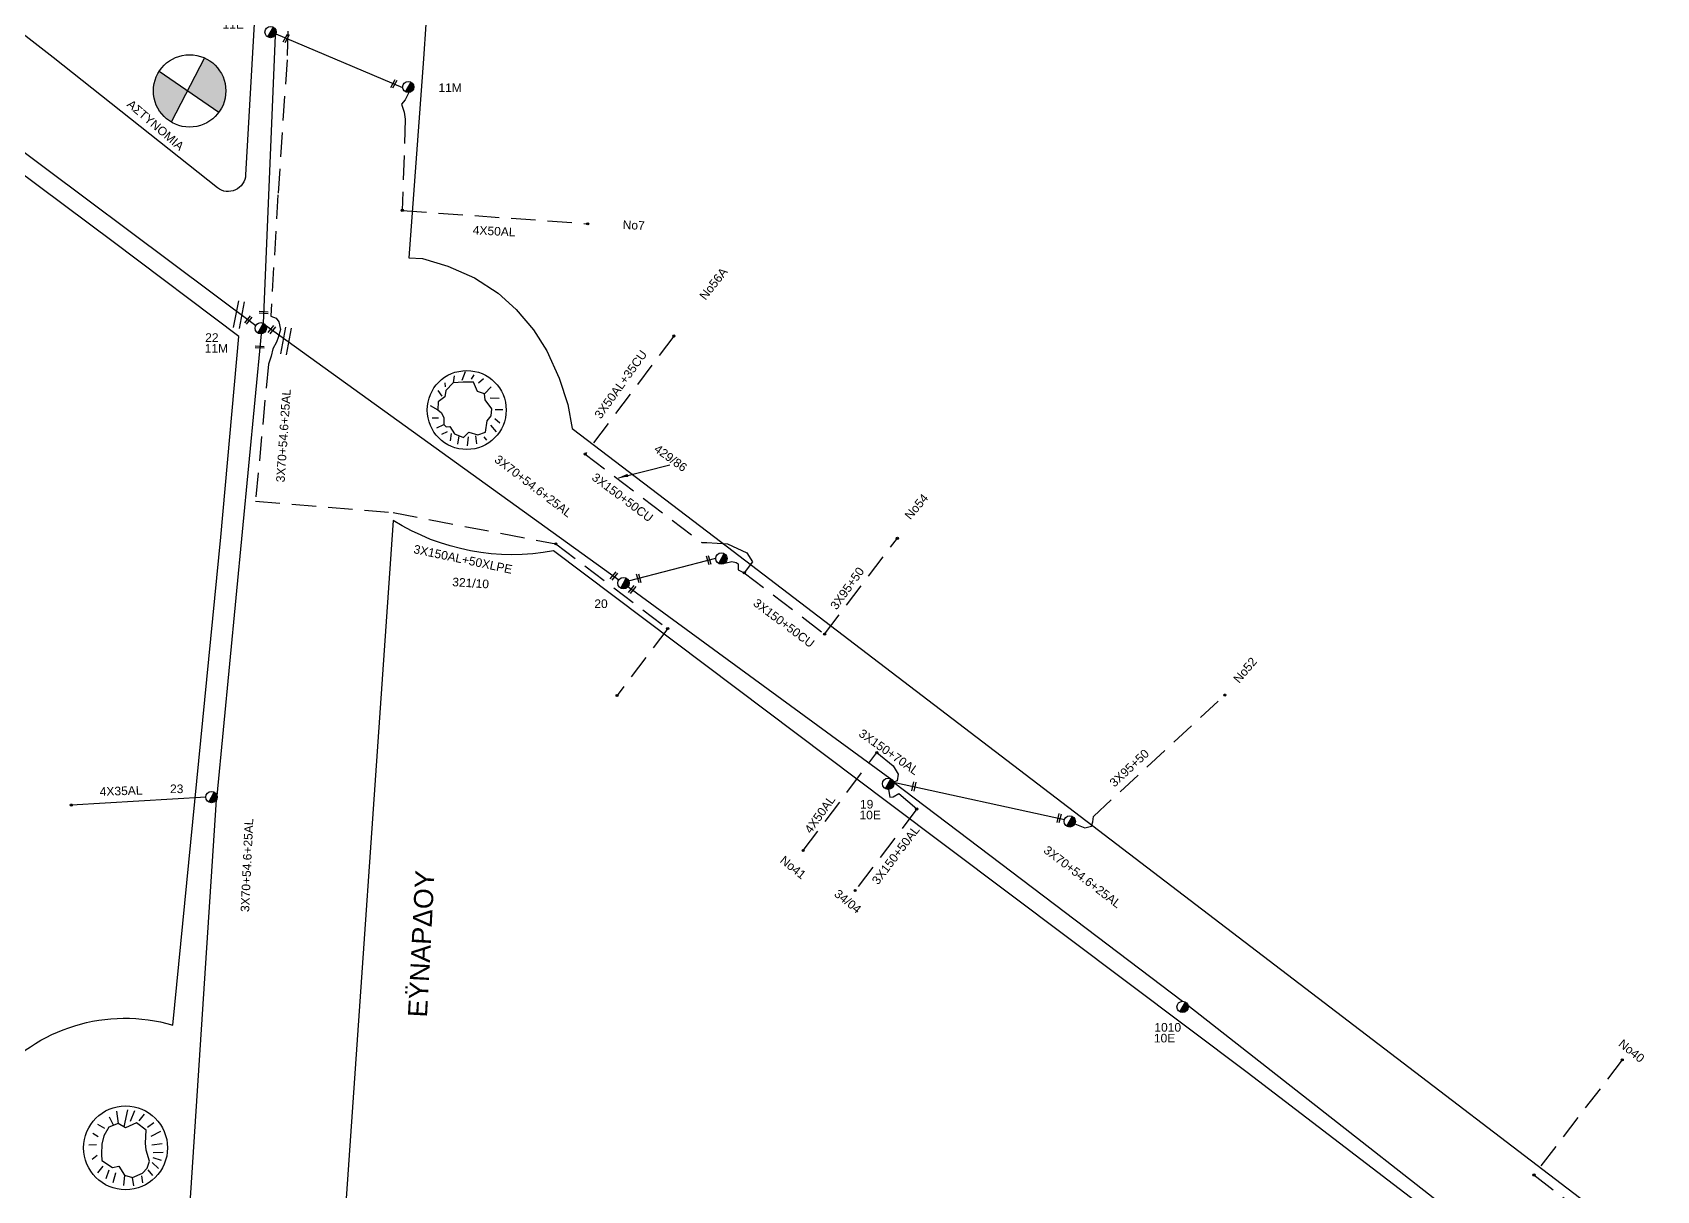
# Model space of a CAD drawing. Header units: millimetres. Extents: x 895 to 1951, y 728 to 1259.
# Drawn here: x 1381.8 to 1551.7, y 877 to 998.2 of the extents above; entities that cross this region are included whole.
import ezdxf

# ---------------------------------------------------------------- set-up
doc = ezdxf.new("R2010")
doc.units = ezdxf.units.MM
doc.linetypes.add('DASHED', pattern=[19.05, 12.7, -6.35])
for name, color, linetype in [('Άγνωστα', 7, 'Continuous'), ('Γυμνά εναέρια ΧΤ (3Φ)   4x35AL', 7, 'Continuous'), ('Επιγραφές - Σχήματα', 7, 'Continuous'), ('Καλώδια ΧΤ   3x150+50AL', 7, 'DASHED'), ('Καλώδια ΧΤ   3x150+50CU', 7, 'DASHED'), ('Καλώδια ΧΤ   3x150AL+50XLPE', 7, 'DASHED'), ('Μηχανική τομή', 7, 'Continuous'), ('Στύλος ΦΜ', 7, 'Continuous'), ('Στύλος ΦΜ @ 1', 7, 'Continuous'), ('Συνδέσεις', 7, 'Continuous'), ('Συνεστραμμένα ΧΤ   3x70+54.6+25 AL', 7, 'SYN_LINE'), ('Τομή', 7, 'Continuous'), ('Υπόβαθρο ΔΕΗ', 7, 'Continuous'), ('Υπόγεια καλώδια Δικτύου ΧΤ και Παρ. ΧΤ - 3X150+70 AL', 7, 'DASHED'), ('Υπόγεια καλώδια Παροχών ΧΤ   4x50AL', 7, 'DASHED')]:
    doc.layers.add(name, color=color, linetype=linetype)
doc.styles.get("Standard").update_dxf_attribs({"font": 'ARIAL.TTF'})
doc.linetypes.add('SYN_LINE', pattern='A,0.5,-0.0001,["/\\/\\/\\/",Standard,S=0.1,R=0,X=0,Y=-0.05],-0.25', length=0.7501)
doc.dimstyles.new('ISO-25', dxfattribs={"dimtxt": 2.5, "dimasz": 2.5, "dimexe": 1.25, "dimexo": 0.625, "dimtad": 1, "dimtxsty": 'Standard', "dimcen": 2.5, "dimadec": 0, "dimazin": 0, "dimtfac": 1, "dimtmove": 0, "dimatfit": 3, "dimfxl": 1, "dimarcsym": 0})

# ---------------------------------------------------------------- blocks, each defined once
blk = doc.blocks.new('ΥΠΑΡΧΩΝ ΤΣΙΜΕΝΤΕΝΙΟΣ ΣΤΥΛΟΣ')
at = {"layer": 'Στύλος ΦΜ'}
blk.add_hatch(color=7, dxfattribs=at).paths.add_polyline_path([(-1.29, -2.28, 0.574793), (2.62, 0, 0.268822), (1.3, 2.27)])
at = {"layer": 'Στύλος ΦΜ', "color": 7}
blk.add_line((-1.29, -2.28), (1.3, 2.27), dxfattribs=at)
blk.add_circle((0, 0), 2.62, dxfattribs=at)
at = {"layer": 'Στύλος ΦΜ', "flags": 4}
for tag, p in [('ΑΡΙΘΜΟΣ', (-4.68, 8.05)), ('ΤΥΠΟΣ', (-4.91, 3.03))]:
    blk.add_attdef(tag, p, '', height=4, dxfattribs=at)
blk = doc.blocks.new('ΜΗΧΑΝΙΚΗ ΤΟΜΗ')
at = {"layer": 'Μηχανική τομή', "ltscale": 40}
for p, q in [((-1.89, 0.78), (1.89, 0.78)), ((1.89, 0), (-1.89, 0))]:
    blk.add_line(p, q, dxfattribs=at)
blk = doc.blocks.new('ΤΟΜΗ')
at = {"layer": 'Τομή', "ltscale": 40}
for p, q in [((-5.68, 0), (5.68, 0)), ((5.68, -2.33), (-5.68, -2.33))]:
    blk.add_line(p, q, dxfattribs=at)
blk = doc.blocks.new('_ΣΥΝΔΕΣΗ')
at = {"layer": 'Συνδέσεις', "linetype": 'SYN_LINE', "ltscale": 40}
blk.add_hatch(color=256, dxfattribs=at).paths.add_polyline_path([(0.5, -0.01, 1), (-0.5, -0.01, 1)])
at = {"layer": 'Συνδέσεις'}
blk.add_circle((0, -0.01), 0.5, dxfattribs=at)

msp = doc.modelspace()

# ---------------------------------------------------------------- hatches: boundary and pattern name
at = {"layer": 'Επιγραφές - Σχήματα'}
h = msp.add_hatch(color=1, dxfattribs=at)
h.paths.add_polyline_path([(1399.77, 995.5), (1397.99, 992.08), (1401.27, 989.81, 0.158448), (1402, 992.04, 0.294059)])
h.paths.add_polyline_path([(1397.99, 992.08), (1395.03, 994.12, 0.146218), (1394.41, 992.04, 0.265002), (1396.27, 988.78)])

# ---------------------------------------------------------------- linework, layer by layer
at = {"layer": 'Άγνωστα', "color": 85, "linetype": 'DASHED', "ltscale": 0.2}
for points in [[(1448.86, 966.39), (1439.58, 954.04)], [(1464.63, 935.2), (1472.24, 945.23)], [(1490.81, 915.36), (1491.87, 914.91), (1492.57, 915.1), (1492.7, 915.57), (1492.76, 916.12), (1506.5, 928.82)]]:
    msp.add_lwpolyline(points, dxfattribs=at)
at = {"layer": 'Γυμνά εναέρια ΧΤ (3Φ)   4x35AL', "color": 151, "linetype": 'SYN_LINE', "ltscale": 20}
msp.add_lwpolyline([(1399.9, 918.14), (1399.94, 918.14), (1385.83, 917.31)], dxfattribs=at)
at = {"layer": 'Επιγραφές - Σχήματα', "color": 1}
for points in [[(1395.03, 994.12), (1401.27, 989.81)], [(1399.77, 995.5), (1396.27, 988.78)]]:
    msp.add_lwpolyline(points, dxfattribs=at)
msp.add_circle((1398.2, 992.04), 3.79, dxfattribs=at)
at = {"layer": 'Καλώδια ΧΤ   3x150+50AL', "color": 85, "ltscale": 0.2}
msp.add_lwpolyline([(1471.33, 918.95), (1471.46, 918.12), (1471.82, 918.18), (1472.41, 918.53), (1474.27, 916.9), (1467.83, 908.37)], dxfattribs=at)
at = {"layer": 'Καλώδια ΧΤ   3x150+50CU', "color": 85, "ltscale": 0.2}
for points in [[(1439.58, 954.04), (1451.8, 944.77), (1452.3, 944.79), (1454.47, 944.63), (1456.51, 943.72), (1457.07, 942.77), (1456.23, 941.62)], [(1454.19, 942.64), (1454.93, 942.78), (1454.93, 942.78), (1455.39, 942.7), (1455.58, 942.54), (1455.59, 942.17), (1455.58, 941.92), (1456.23, 941.62), (1464.63, 935.2)]]:
    msp.add_lwpolyline(points, dxfattribs=at)
at = {"layer": 'Καλώδια ΧΤ   3x150AL+50XLPE', "color": 6, "ltscale": 0.2}
msp.add_lwpolyline([(1409.06, 1021.14), (1408.4, 995.28), (1407.44, 981.18), (1406.69, 968.48), (1407.24, 968.27), (1407.53, 967.88), (1407.7, 967.09), (1407.47, 966.23), (1407.29, 965.74), (1406.91, 965.06), (1406.73, 964.3), (1406.44, 963.46), (1405.1, 949.12), (1419.5, 947.91), (1436.51, 944.65), (1448.22, 935.78), (1442.92, 928.78)], dxfattribs=at)
at = {"layer": 'Συνεστραμμένα ΧΤ   3x70+54.6+25 AL', "color": 151, "ltscale": 20}
for points in [[(1407.15, 997.85), (1405.89, 967.74)], [(1407.23, 998), (1420.48, 992.39)], [(1405.67, 966.62), (1401.06, 918.28)], [(1397.31, 861.26), (1401.01, 917.86)]]:
    msp.add_lwpolyline(points, dxfattribs=at)
at = {"layer": 'Συνεστραμμένα ΧΤ   3x70+54.6+25 AL', "color": 30, "ltscale": 20}
msp.add_lwpolyline([(1374.23, 990.59), (1405.11, 967.48)], dxfattribs=at)
at = {"layer": 'Συνεστραμμένα ΧΤ   3x70+54.6+25 AL', "color": 85, "ltscale": 20}
for points in [[(1406.13, 967.53), (1443.12, 940.88)], [(1444.13, 940.77), (1453.25, 943.14)], [(1444.06, 940.18), (1471.44, 920.11)], [(1471.84, 919.72), (1502.09, 896.78)], [(1471.84, 919.72), (1489.73, 915.81)], [(1502.64, 896.36), (1543.46, 864.36)]]:
    msp.add_lwpolyline(points, dxfattribs=at)
at = {"layer": 'Υπόβαθρο ΔΕΗ'}
for points in [[(1383.34, 1056.33), (1384.22, 1056.33), (1407.21, 1038.03), (1404.99, 999.68), (1404.06, 983.25, -0.601412), (1401.11, 981.89), (1383.91, 995.54), (1359.36, 1014.65, -0.406318), (1358.07, 1023.93, -0.009909), (1372.4, 1042.61, 0.00038), (1383.34, 1056.33, 17.016181)], [(1423.14, 1002.7), (1422.68, 995.4), (1421.14, 974.58), (1422.56, 974.49), (1425.2, 973.7), (1428, 972.49), (1430.49, 970.89), (1432.36, 969.16), (1434.16, 967.04), (1435.57, 964.83), (1436.86, 961.98), (1437.76, 959.23), (1438.21, 956.71), (1453.13, 945.34), (1545.51, 874.79, 0.330888), (1553.4, 875.65)], [(1526.44, 841.25), (1540.94, 860.5, 0.292789), (1540.06, 865.42), (1508.83, 889.33), (1471.24, 917.57), (1436.27, 943.91), (1436.27, 943.91, -0.18798), (1419.5, 947.08), (1414.1, 869.1, -0.394392), (1430.99, 850.92), (1443.39, 841.25), (1470.92, 820.05), (1495.96, 800.71), (1509.44, 818.53), (1526.44, 841.25)]]:
    msp.add_lwpolyline(points, format="xyb", dxfattribs=at)
msp.add_lwpolyline([(1401.46, 945.34), (1403.34, 966.33), (1390.19, 976.26), (1369.37, 991.77), (1350.86, 1005.65), (1349.76, 1006.27), (1348.45, 1006.55), (1347.22, 1006.45), (1346.1, 1006.15), (1344.79, 1005.27), (1343.92, 1004.24), (1335.92, 993.32), (1326.54, 980.1), (1312.69, 960.95), (1303.24, 947.9), (1303.24, 947.9, 0.290184), (1304.38, 942.91), (1377.64, 888.51, -0.299099), (1396.45, 894.29)], format="xyb", close=True, dxfattribs=at)
for points in [[(1425.89, 962.22), (1425.77, 961.48)], [(1427.04, 962.63), (1426.68, 961.74)], [(1427.7, 961.87), (1427.98, 962.32)], [(1428.43, 961.51), (1428.95, 961.96)], [(1426.85, 955.76), (1427.4, 956.33), (1428.36, 956.04), (1429.14, 956.33), (1429.33, 957.52), (1429.75, 958.05), (1429.82, 958.79), (1429.11, 959.7), (1429.04, 960.36), (1428.33, 960.6), (1427.89, 961.58), (1426.82, 961.56), (1425.77, 961.48), (1425, 960.7), (1424.9, 960.02), (1424.19, 959.51), (1424.16, 958.66), (1424.55, 958.37), (1424.81, 957.82), (1424.81, 957.12), (1425.04, 956.9), (1425.43, 956.93), (1425.92, 956.15), (1426.85, 955.76)], [(1424.16, 960.69), (1424.6, 960.11)], [(1424.9, 961.48), (1424.95, 961.09)], [(1429.04, 960.36), (1429.75, 961.09)], [(1423.38, 959.12), (1424.16, 958.66)], [(1429.63, 959.92), (1430.6, 959.89)], [(1430.16, 958.69), (1430.98, 958.69)], [(1423.56, 957.83), (1424.24, 957.82)], [(1424.06, 956.77), (1424.81, 957.12)], [(1429.69, 957.08), (1430.28, 956.37)], [(1430.14, 957.77), (1430.66, 957.3)], [(1425.15, 956.37), (1424.54, 956.1)], [(1425.49, 955.43), (1425.6, 956.2)], [(1426.25, 955.06), (1426.41, 955.94)], [(1427.33, 955.85), (1427.24, 954.9)], [(1428.11, 955.96), (1428.22, 955.11)], [(1428.97, 955.85), (1429.26, 955.49)], [(1390.56, 885.28), (1390.74, 883.98)], [(1391.7, 885.43), (1391.32, 883.65)], [(1392.43, 885.31), (1391.98, 884.21)], [(1388.55, 883.91), (1389.29, 883.5)], [(1389.8, 884.7), (1390.23, 883.79)], [(1393.43, 884.98), (1392.88, 884.25)], [(1394.46, 884.07), (1393.78, 883.57)], [(1388.07, 882.98), (1388.62, 882.62)], [(1395.14, 883.15), (1394.15, 882.63)], [(1395.31, 881.85), (1394.24, 881.71)], [(1387.64, 881.75), (1388.45, 881.79)], [(1388, 880.27), (1388.53, 880.67)], [(1394.36, 880.42), (1395.24, 880.14)], [(1394.4, 880.95), (1395.43, 880.98)], [(1388.6, 878.83), (1389.16, 879.51)], [(1389.75, 879.09), (1389.43, 878.2)], [(1390.43, 878.83), (1390.43, 878.8), (1390.18, 877.78)], [(1391.37, 878.58), (1391.29, 877.5)], [(1393.17, 878.5), (1393.27, 877.79)], [(1393.84, 879.14), (1394.33, 878.56)], [(1394.28, 879.92), (1394.96, 879.27)], [(1392.37, 877.46), (1392.21, 878.35)]]:
    msp.add_lwpolyline(points, dxfattribs=at)
msp.add_lwpolyline([(1390.14, 879.38), (1390.78, 879.53), (1391.37, 878.58), (1392.21, 878.35), (1393.27, 878.78), (1393.75, 879.33), (1394, 880.03), (1393.65, 881.2), (1393.6, 881.92), (1393.65, 883.3), (1392.64, 884.06), (1391.49, 883.55), (1390.74, 883.98), (1389.75, 883.61), (1389.21, 882.7), (1389, 881.84), (1388.98, 880.77), (1389.03, 880.11)], close=True, dxfattribs=at)
for centre, radius in [((1427.19, 958.65), 4.13), ((1391.5, 881.44), 4.39)]:
    msp.add_circle(centre, radius, dxfattribs=at)
at = {"layer": 'Υπόγεια καλώδια Δικτύου ΧΤ και Παρ. ΧΤ - 3X150+70 AL', "color": 85, "ltscale": 0.2}
msp.add_lwpolyline([(1470.1, 922.8), (1471.81, 921.4), (1472.33, 920.54), (1472.23, 919.86), (1471.84, 919.72)], dxfattribs=at)
at = {"layer": 'Υπόγεια καλώδια Παροχών ΧΤ   4x50AL', "color": 151, "ltscale": 0.2}
msp.add_lwpolyline([(1421.12, 991.87), (1420.75, 991.11), (1420.36, 990.67), (1420.64, 989.82), (1420.75, 989.08), (1420.45, 979.54), (1439.85, 978.14)], dxfattribs=at)
at = {"layer": 'Υπόγεια καλώδια Παροχών ΧΤ   4x50AL', "color": 85, "ltscale": 0.2}
msp.add_lwpolyline([(1462.39, 912.55), (1470.1, 922.8)], dxfattribs=at)
at = {"layer": 'Υπόγεια καλώδια Παροχών ΧΤ   4x50AL', "color": 27, "ltscale": 0.2}
msp.add_lwpolyline([(1548.08, 890.65), (1538.84, 878.6), (1547.78, 871.71), (1548.66, 872.15), (1549.57, 872.43), (1550.55, 872.34), (1551.13, 871.76)], dxfattribs=at)

# ---------------------------------------------------------------- block references
at = {"layer": 'Μηχανική τομή'}
for p, xscale, yscale, zscale, rotation in [((1408.22, 997.58), 0.2499999999999731, 0.2499999999999731, 0.2499999999999731, 241.3123764171344), ((1419.48, 992.82), 0.2499999999999731, 0.2499999999999731, 0.2499999999999731, 241.3123764171344), ((1404.42, 968), 0.2499999999999578, 0.2499999999999578, 0.2499999999999578, 50.8544721453577), ((1405.93, 968.76), 0.2499999999999487, 0.2499999999999487, 0.2499999999999487, 356.4051547550441), ((1406.88, 966.99), 0.2499999999999578, 0.2499999999999578, 0.2499999999999578, 50.8544721453577), ((1405.53, 965.14), 0.2499999999999487, 0.2499999999999487, 0.2499999999999487, 356.4051547550441), ((1452.6, 942.97), 0.2499999999999412, 0.2499999999999412, 0.2499999999999412, 106.4580000395229), ((1442.66, 941.21), 0.2499999999999578, 0.2499999999999578, 0.2499999999999578, 50.8544721453577), ((1445.28, 941.07), 0.2499999999999412, 0.2499999999999412, 0.2499999999999412, 106.4580000395229), ((1444.57, 939.81), 0.2499999999999578, 0.2499999999999578, 0.2499999999999578, 50.8544721453577), ((1474.06, 919.23), 0.2499999999999372, 0.2499999999999372, 0.2499999999999372, 76.76631807618978), ((1489.26, 915.91), 0.2499999999999372, 0.2499999999999372, 0.2499999999999372, 76.76631807618978)]:
    msp.add_blockref('ΜΗΧΑΝΙΚΗ ΤΟΜΗ', p, dxfattribs=dict(at, xscale=xscale, yscale=yscale, zscale=zscale, rotation=rotation))
at = {"layer": 'Στύλος ΦΜ @ 1', "ltscale": 40}
ref = msp.add_blockref('ΥΠΑΡΧΩΝ ΤΣΙΜΕΝΤΕΝΙΟΣ ΣΤΥΛΟΣ', (1406.67, 998.2), dxfattribs=dict(at, xscale=0.2249999999999091, yscale=0.2249999999999091, zscale=0.2249999999999091))
ref.add_attrib('ΤΥΠΟΣ', '11E', (1401.64, 998.56), dxfattribs={"layer": 'Στύλος ΦΜ', "height": 0.9, "flags": 4})
ref = msp.add_blockref('ΥΠΑΡΧΩΝ ΤΣΙΜΕΝΤΕΝΙΟΣ ΣΤΥΛΟΣ', (1421.07, 992.45), dxfattribs=dict(at, xscale=0.2249999999999091, yscale=0.2249999999999091, zscale=0.2249999999999091))
ref.add_attrib('ΤΥΠΟΣ', '11M', (1424.23, 991.92), dxfattribs={"layer": 'Στύλος ΦΜ', "height": 0.9, "flags": 4})
ref = msp.add_blockref('ΥΠΑΡΧΩΝ ΤΣΙΜΕΝΤΕΝΙΟΣ ΣΤΥΛΟΣ', (1405.64, 967.21), dxfattribs=dict(at, xscale=0.2249999999999091, yscale=0.2249999999999091, zscale=0.2249999999999091))
ref.add_attrib('ΤΥΠΟΣ', '11M', (1399.78, 964.65), dxfattribs={"layer": 'Στύλος ΦΜ', "height": 0.9, "flags": 4})
ref.add_attrib('ΑΡΙΘΜΟΣ', '22', (1399.83, 965.78), dxfattribs={"layer": 'Στύλος ΦΜ', "height": 0.9, "flags": 4})
at = {"layer": 'Στύλος ΦΜ @ 1', "ltscale": 40, "xscale": 0.2249999999999091, "yscale": 0.2249999999999091, "zscale": 0.2249999999999091}
for p in [(1453.84, 943.11), (1490.28, 915.6)]:
    msp.add_blockref('ΥΠΑΡΧΩΝ ΤΣΙΜΕΝΤΕΝΙΟΣ ΣΤΥΛΟΣ', p, dxfattribs=at)
at = {"layer": 'Στύλος ΦΜ @ 1', "ltscale": 40}
ref = msp.add_blockref('ΥΠΑΡΧΩΝ ΤΣΙΜΕΝΤΕΝΙΟΣ ΣΤΥΛΟΣ', (1443.59, 940.53), dxfattribs=dict(at, xscale=0.2249999999999091, yscale=0.2249999999999091, zscale=0.2249999999999091))
ref.add_attrib('ΤΥΠΟΣ', '20', (1440.54, 937.93), dxfattribs={"layer": 'Στύλος ΦΜ', "height": 0.9, "flags": 4})
ref = msp.add_blockref('ΥΠΑΡΧΩΝ ΤΣΙΜΕΝΤΕΝΙΟΣ ΣΤΥΛΟΣ', (1400.49, 918.14), dxfattribs=dict(at, xscale=0.2249999999999091, yscale=0.2249999999999091, zscale=0.2249999999999091))
ref.add_attrib('ΤΥΠΟΣ', '23', (1396.15, 918.56), dxfattribs={"layer": 'Στύλος ΦΜ', "height": 0.9, "flags": 4})
ref = msp.add_blockref('ΥΠΑΡΧΩΝ ΤΣΙΜΕΝΤΕΝΙΟΣ ΣΤΥΛΟΣ', (1471.28, 919.54), dxfattribs=dict(at, xscale=0.2249999999999091, yscale=0.2249999999999091, zscale=0.2249999999999091))
ref.add_attrib('ΤΥΠΟΣ', '10E', (1468.28, 915.82), dxfattribs={"layer": 'Στύλος ΦΜ', "height": 0.9, "flags": 4})
ref.add_attrib('ΑΡΙΘΜΟΣ', '19', (1468.33, 916.95), dxfattribs={"layer": 'Στύλος ΦΜ', "height": 0.9, "flags": 4})
ref = msp.add_blockref('ΥΠΑΡΧΩΝ ΤΣΙΜΕΝΤΕΝΙΟΣ ΣΤΥΛΟΣ', (1471.28, 919.54), dxfattribs=dict(at, xscale=0.2249999999999091, yscale=0.2249999999999091, zscale=0.2249999999999091))
ref.add_attrib('ΤΥΠΟΣ', '10E', (1468.28, 915.82), dxfattribs={"layer": 'Στύλος ΦΜ', "height": 0.9, "flags": 4})
ref.add_attrib('ΑΡΙΘΜΟΣ', '19', (1468.33, 916.95), dxfattribs={"layer": 'Στύλος ΦΜ', "height": 0.9, "flags": 4})
ref = msp.add_blockref('ΥΠΑΡΧΩΝ ΤΣΙΜΕΝΤΕΝΙΟΣ ΣΤΥΛΟΣ', (1502.08, 896.19), dxfattribs=dict(at, xscale=0.2249999999999091, yscale=0.2249999999999091, zscale=0.2249999999999091))
ref.add_attrib('ΤΥΠΟΣ', '10E', (1499.08, 892.47), dxfattribs={"layer": 'Στύλος ΦΜ', "height": 0.9, "flags": 4})
ref.add_attrib('ΑΡΙΘΜΟΣ', '1010', (1499.13, 893.6), dxfattribs={"layer": 'Στύλος ΦΜ', "height": 0.9, "flags": 4})
at = {"layer": 'Συνδέσεις', "xscale": 0.2249999999999091, "yscale": 0.2249999999999091, "zscale": 0.2249999999999091}
for p in [(1420.45, 979.54), (1439.85, 978.14), (1448.86, 966.39), (1439.58, 954.04), (1436.51, 944.65), (1472.24, 945.23), (1456.23, 941.62), (1448.22, 935.78), (1464.63, 935.2), (1442.92, 928.78), (1506.5, 928.82), (1470.1, 922.8), (1385.83, 917.31), (1474.27, 916.9), (1462.39, 912.55), (1467.83, 908.37), (1548.08, 890.65), (1538.84, 878.6)]:
    msp.add_blockref('_ΣΥΝΔΕΣΗ', p, dxfattribs=at)
at = {"layer": 'Τομή', "xscale": 0.2499999999999933, "yscale": 0.2499999999999933, "zscale": 0.2499999999999933, "rotation": 259.1054313870132}
for p in [(1403.64, 968.58), (1408.57, 965.81)]:
    msp.add_blockref('ΤΟΜΗ', p, dxfattribs=at)

# ---------------------------------------------------------------- texts
at = {"layer": 'Γυμνά εναέρια ΧΤ (3Φ)   4x35AL', "color": 7, "insert": (1388.78, 919.17), "char_height": 0.9, "width": 84.1859, "attachment_point": 1, "rotation": 1.8467}
msp.add_mtext('4X35AL', dxfattribs=at)
at = {"layer": 'Επιγραφές - Σχήματα', "color": 7, "attachment_point": 1}
for s, insert, char_height, width, rotation in [('3X50AL+35CU', (1440.48, 958.17), 0.9, 84.1859, 54.3757), ('3X95+50', (1465.15, 938.19), 0.9, 84.1859, 54.3757), ('3X95+50', (1494.34, 919.79), 0.9, 84.1859, 42.97), ('EΫΝΑΡΔΟΥ', (1421.03, 895.16), 2, 34.2585, 87.0168)]:
    msp.add_mtext(s, dxfattribs=dict(at, insert=insert, char_height=char_height, width=width, rotation=rotation))
at = {"layer": 'Καλώδια ΧΤ   3x150+50AL', "color": 7, "insert": (1469.5, 909.44), "char_height": 0.9, "width": 84.1859, "attachment_point": 1, "rotation": 52.7939}
msp.add_mtext('3X150+50AL', dxfattribs=at)
at = {"layer": 'Καλώδια ΧΤ   3x150+50CU', "color": 7, "char_height": 0.9, "width": 84.1859, "attachment_point": 1, "rotation": 323.1138}
for insert in [(1440.73, 952.14), (1457.61, 938.99)]:
    msp.add_mtext('3X150+50CU', dxfattribs=dict(at, insert=insert))
at = {"layer": 'Καλώδια ΧΤ   3x150AL+50XLPE', "color": 7, "insert": (1426.8, 943.03), "char_height": 0.9, "width": 13.9242, "attachment_point": 5, "rotation": 348.049}
msp.add_mtext('3X150AL+50XLPE', dxfattribs=at)
at = {"layer": 'Συνεστραμμένα ΧΤ   3x70+54.6+25 AL', "color": 7, "char_height": 0.9, "width": 84.1859, "attachment_point": 1}
for insert, rotation in [((1407.24, 951.12), 86.1794), ((1430.55, 954.02), 322.6187), ((1403.53, 906.14), 87.4711), ((1488, 913.13), 322.6187)]:
    msp.add_mtext('3X70+54.6+25AL', dxfattribs=dict(at, insert=insert, rotation=rotation))
at = {"layer": 'Υπόγεια καλώδια Δικτύου ΧΤ και Παρ. ΧΤ - 3X150+70 AL', "color": 7, "char_height": 0.9, "width": 84.1859, "attachment_point": 1}
for s, insert, rotation in [('ΑΣΤΥΝΟΜΙΑ', (1392.15, 991.2), 319.2535), ('No7', (1443.53, 978.49), 357.6471), ('No56Α', (1451.46, 970.64), 51.6735), ('429/86', (1447.24, 955.12), 323.9345), ('No54', (1472.92, 947.68), 49.9141), ('321/10', (1425.71, 941.12), 356.3956), ('No52', (1507.31, 930.57), 49.9141), ('3X150+70AL', (1468.63, 925.34), 324.8154), ('No41', (1460.45, 912.08), 321.0604), ('34/04', (1466.12, 908.57), 321.0604), ('No40', (1548.17, 892.88), 321.0604)]:
    msp.add_mtext(s, dxfattribs=dict(at, insert=insert, rotation=rotation))
at = {"layer": 'Υπόγεια καλώδια Παροχών ΧΤ   4x50AL', "color": 7, "char_height": 0.9, "width": 84.1859, "attachment_point": 1}
for insert, rotation in [((1427.85, 977.94), 357.0061), ((1462.46, 914.78), 54.3348)]:
    msp.add_mtext('4X50AL', dxfattribs=dict(at, insert=insert, rotation=rotation))

# ---------------------------------------------------------------- leaders
at = {"layer": 'Επιγραφές - Σχήματα', "ltscale": 40}
msp.add_leader([(1443.08, 951.57), (1448.45, 952.93)], dimstyle='ISO-25', override={"dimasz": 1, "dimtad": 0}, dxfattribs=at)

doc.saveas('drawing.dxf')
